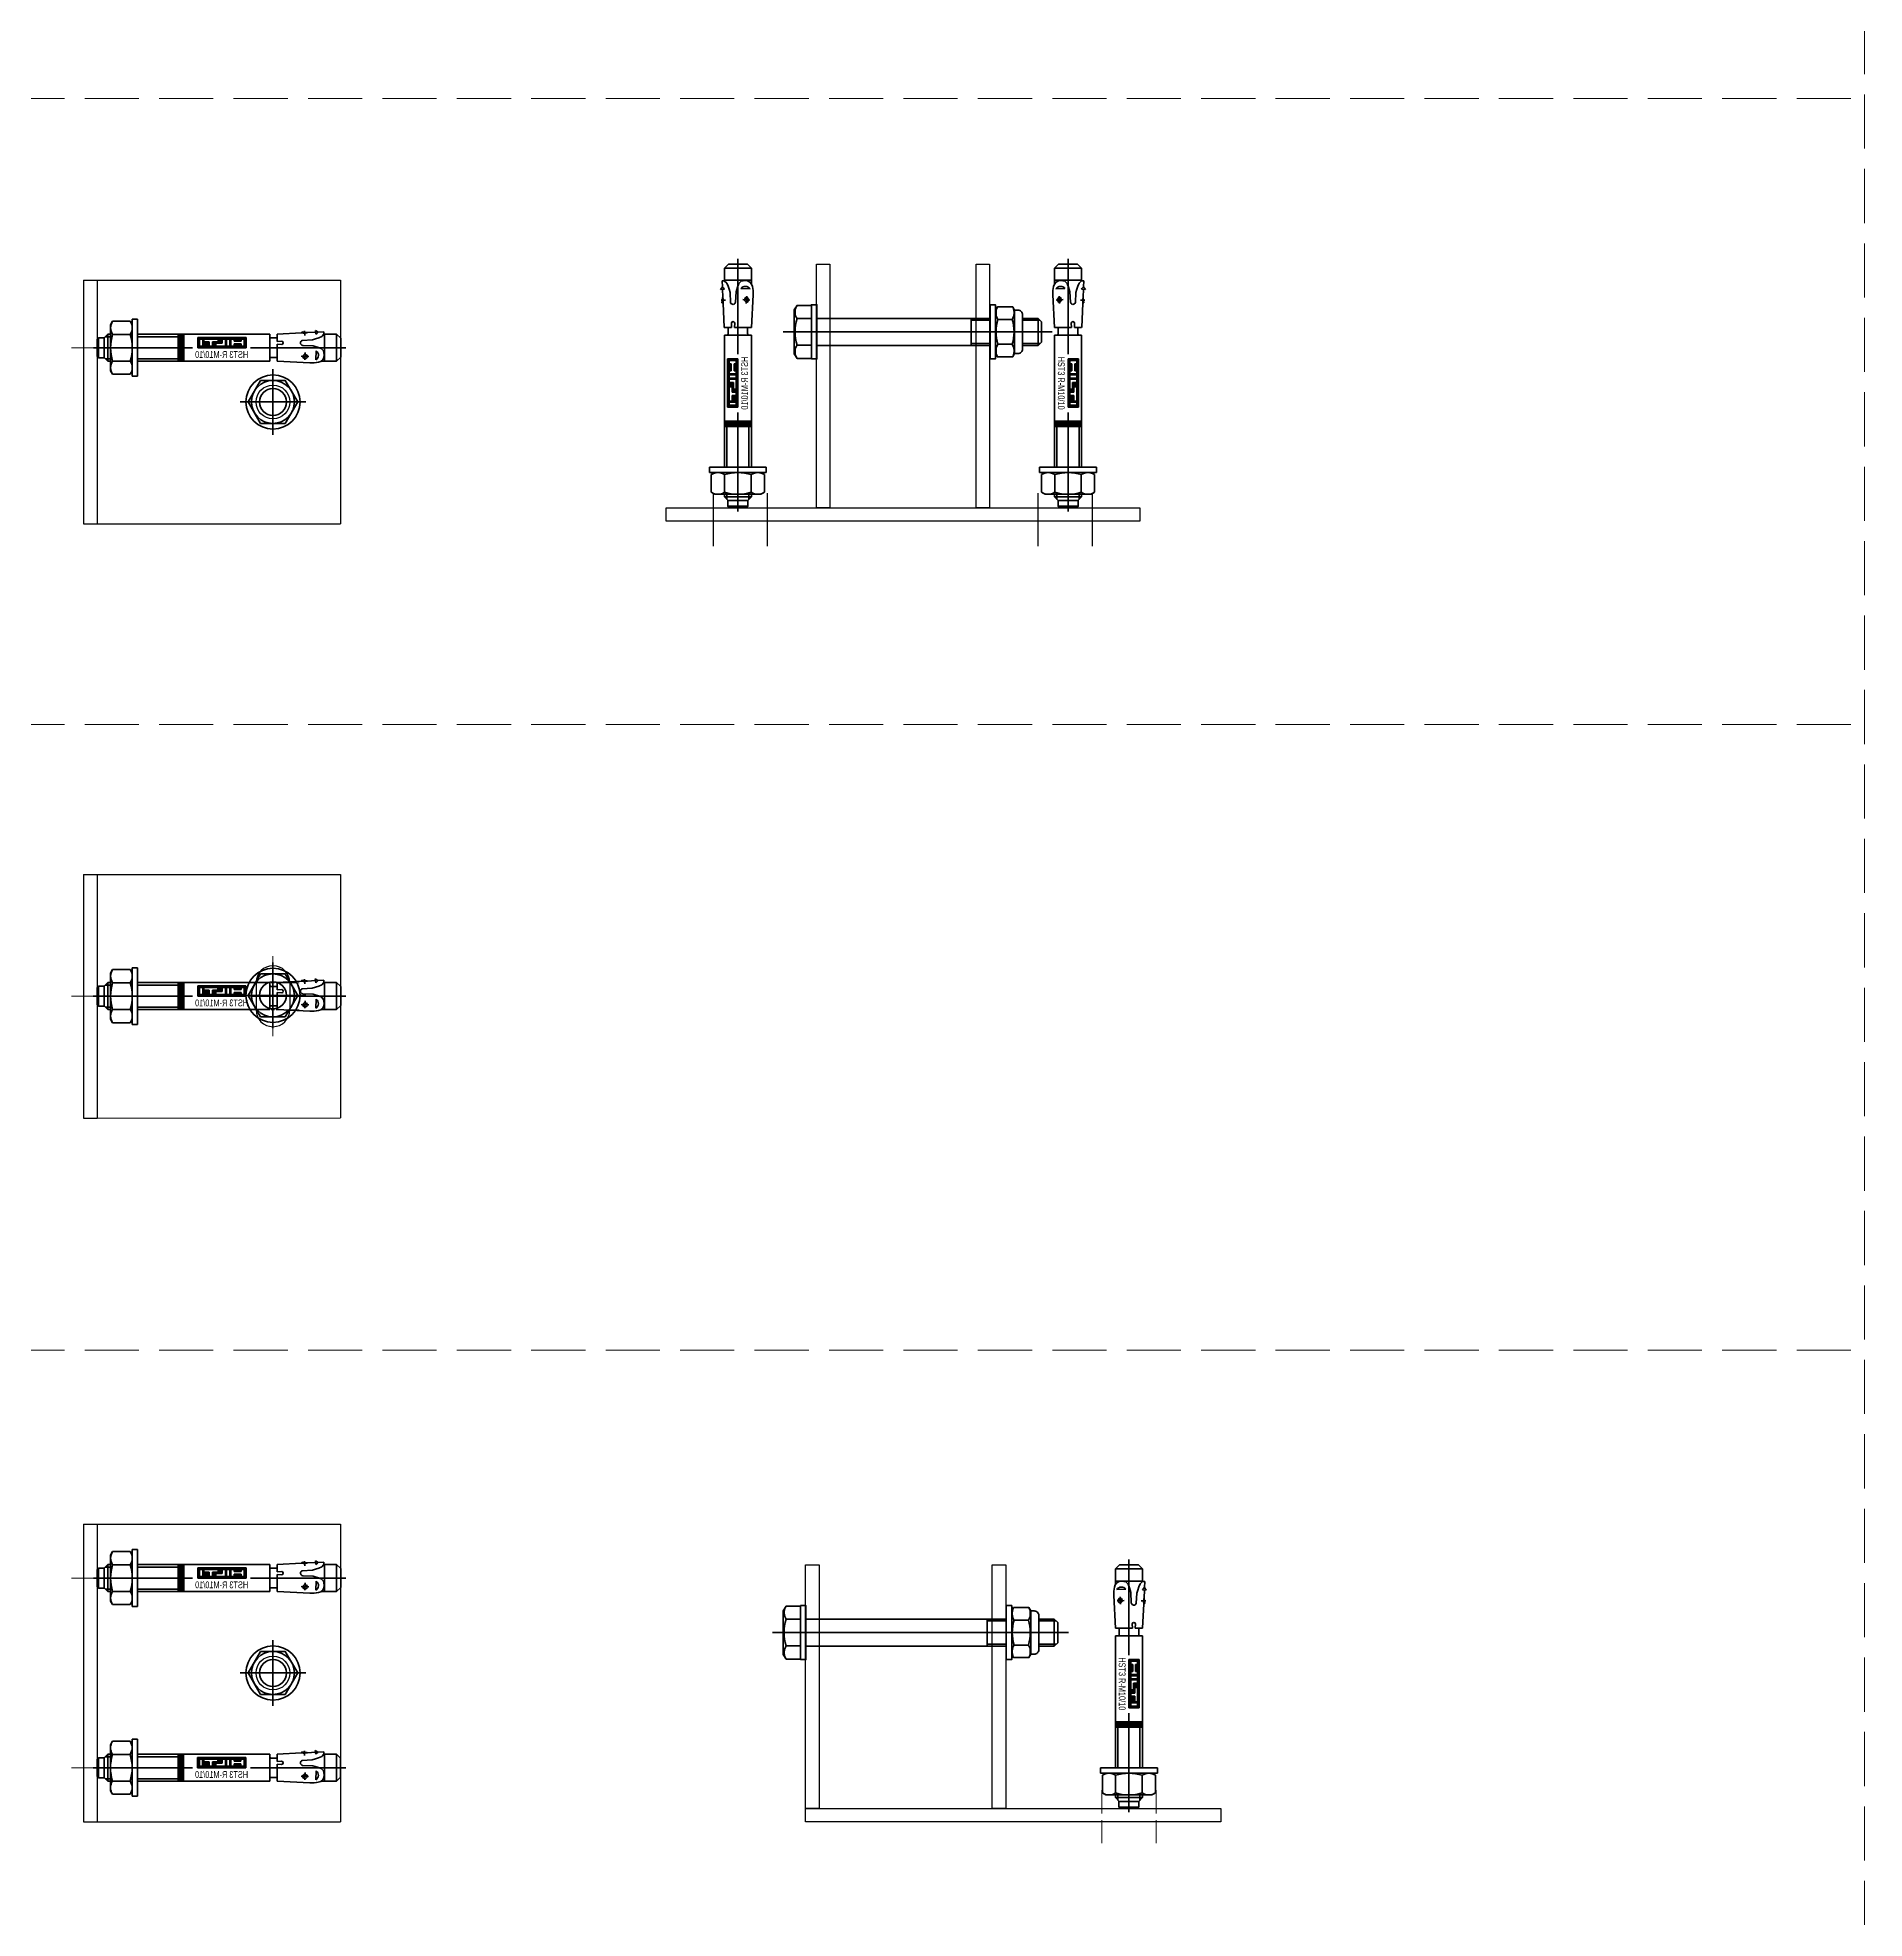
# Model space of a CAD drawing. Header units: millimetres. Extents: x -29692 to 34729, y -8412 to 43293.
# Drawn here: x -9559 to -8884, y 449 to 1144 of the extents above; entities that cross this region are included whole.
import ezdxf
from ezdxf.enums import TextEntityAlignment as Align

# ---------------------------------------------------------------- set-up
doc = ezdxf.new("R2010")
doc.units = ezdxf.units.MM
doc.linetypes.add('ACAD_ISO10W100', pattern=[18, 12, -3, 0, -3])
doc.linetypes.add('JIS_02_4.0', pattern=[5.5, 4, -1.5])
doc.layers.add('_0_001_Профили', color=150, linetype='Continuous', lineweight=35)
doc.layers.add('_0_007_Кронштейны_01', color=30, linetype='Continuous')
doc.layers.add('_0_023 _Линия_04', color=96, linetype='JIS_02_4.0', lineweight=9, plot=False)
doc.styles.add('_DZ_3.2', font='isocpeui.ttf', dxfattribs={"height": 3.2})
doc.styles.get("Standard").update_dxf_attribs({"font": 'arial.ttf'})
doc.linetypes.add('PSK_Weld_09', pattern='A,1.499999,1e-06,[130,ltypeshp.shx,S=0.75,R=0,X=0,Y=0.75],0', length=1.5)

# ---------------------------------------------------------------- blocks, each defined once
blk = doc.blocks.new('*U224')
at = {"layer": '_0_007_Кронштейны_01', "color": 0, "linetype": 'ACAD_ISO10W100', "lineweight": 5, "transparency": 16777216}
for p, q in [((0, 1.25), (0, 9.75)), ((-9.75, 0), (-1.25, 0)), ((1.25, 0), (9.75, 0)), ((0, -9.75), (0, -1.25))]:
    blk.add_line(p, q, dxfattribs=at)
at = {"layer": '_0_007_Кронштейны_01', "color": 0, "linetype": 'Continuous', "lineweight": 5, "transparency": 16777216}
for p, q in [((-0.625, 0), (0.625, 0)), ((0, -0.625), (0, 0.625))]:
    blk.add_line(p, q, dxfattribs=at)
blk = doc.blocks.new('80002125_95мм_Б1')
at = {"layer": '_0_007_Кронштейны_01'}
for p, q in [((0.04, 90.05), (95, 90.05)), ((0, 0), (95, 0.05)), ((0, 0), (5, 0)), ((0, 0), (5, 0))]:
    blk.add_line(p, q, dxfattribs=at)
at = {"layer": '_0_007_Кронштейны_01', "color": 3, "linetype": 'ACAD_ISO10W100', "lineweight": 5}
blk.add_line((-4.44, 65.03), (12.31, 65.02), dxfattribs=at)
at = {"layer": '_0_007_Кронштейны_01'}
for points in [[(0.04, 90.05), (0, 0)], [(5.04, 90.05), (5, 0)], [(95, 90.05), (95, 0.05)]]:
    blk.add_lwpolyline(points, dxfattribs=at)
at = {"layer": '_0_007_Кронштейны_01', "linetype": 'PSK_Weld_09'}
blk.add_lwpolyline([(5.04, 90.05), (5, 0)], dxfattribs=at)
at = {"layer": '_0_007_Кронштейны_01'}
blk.add_circle((70, 45.02), 6.25, dxfattribs=at)
at = {"layer": '_0_007_Кронштейны_01', "color": 3, "linetype": 'ACAD_ISO10W100', "lineweight": 5}
blk.add_blockref('*U224', (70, 45.02), dxfattribs=at)
blk = doc.blocks.new('*U225')
at = {"layer": '_0_007_Кронштейны_01', "color": 0, "linetype": 'ACAD_ISO10W100', "lineweight": 5, "transparency": 16777216}
for p, q in [((0, 1.25), (0, 9.75)), ((-9.75, 0), (-1.25, 0)), ((1.25, 0), (9.75, 0)), ((0, -9.75), (0, -1.25))]:
    blk.add_line(p, q, dxfattribs=at)
at = {"layer": '_0_007_Кронштейны_01', "color": 0, "linetype": 'Continuous', "lineweight": 5, "transparency": 16777216}
for p, q in [((-0.625, 0), (0.625, 0)), ((0, -0.625), (0, 0.625))]:
    blk.add_line(p, q, dxfattribs=at)
blk = doc.blocks.new('*U226')
at = {"layer": '_0_007_Кронштейны_01', "color": 0, "linetype": 'ACAD_ISO10W100', "lineweight": 5, "transparency": 16777216}
for p, q in [((0, 1.25), (0, 9.75)), ((-9.75, 0), (-1.25, 0)), ((1.25, 0), (9.75, 0)), ((0, -9.75), (0, -1.25))]:
    blk.add_line(p, q, dxfattribs=at)
at = {"layer": '_0_007_Кронштейны_01', "color": 0, "linetype": 'Continuous', "lineweight": 5, "transparency": 16777216}
for p, q in [((-0.625, 0), (0.625, 0)), ((0, -0.625), (0, 0.625))]:
    blk.add_line(p, q, dxfattribs=at)
blk = doc.blocks.new('80002126_95мм_Б1')
at = {"layer": '_0_007_Кронштейны_01'}
for p, q in [((0.04, 90.05), (95, 90.05)), ((63.75, 50.02), (63.75, 40.02)), ((76.25, 50.02), (76.25, 40.02)), ((0, 0), (95, 0.05)), ((0, 0), (5, 0))]:
    blk.add_line(p, q, dxfattribs=at)
at = {"layer": '_0_007_Кронштейны_01', "color": 3, "linetype": 'ACAD_ISO10W100', "lineweight": 5}
blk.add_line((-4.44, 45.03), (12.31, 45.02), dxfattribs=at)
at = {"layer": '_0_007_Кронштейны_01'}
for points in [[(0.04, 90.05), (0, 0)], [(5.04, 90.05), (5, 0)], [(95, 90.05), (95, 0.05)]]:
    blk.add_lwpolyline(points, dxfattribs=at)
at = {"layer": '_0_007_Кронштейны_01', "linetype": 'PSK_Weld_09'}
blk.add_lwpolyline([(5.04, 90.05), (5, 0)], dxfattribs=at)
at = {"layer": '_0_007_Кронштейны_01'}
for centre, start, end in [((70, 50.02), 0, 180), ((70, 40.02), 180, 0)]:
    blk.add_arc(centre, 6.25, start, end, dxfattribs=at)
at = {"layer": '_0_007_Кронштейны_01', "color": 3, "linetype": 'ACAD_ISO10W100', "lineweight": 5}
for name, p in [('*U225', (70, 50.02)), ('*U226', (70, 40.02))]:
    blk.add_blockref(name, p, dxfattribs=at)
blk = doc.blocks.new('*U263')
at = {"layer": '_0_007_Кронштейны_01', "color": 0, "linetype": 'ACAD_ISO10W100', "lineweight": 5, "transparency": 16777216}
for p, q in [((0, 1.25), (0, 9.75)), ((-9.75, 0), (-1.25, 0)), ((1.25, 0), (9.75, 0)), ((0, -9.75), (0, -1.25))]:
    blk.add_line(p, q, dxfattribs=at)
at = {"layer": '_0_007_Кронштейны_01', "color": 0, "linetype": 'Continuous', "lineweight": 5, "transparency": 16777216}
for p, q in [((-0.625, 0), (0.625, 0)), ((0, -0.625), (0, 0.625))]:
    blk.add_line(p, q, dxfattribs=at)
blk = doc.blocks.new('80002131_95мм_Б1')
at = {"layer": '_0_007_Кронштейны_01'}
for p, q in [((0.04, 110.05), (95, 110.05)), ((0, 0), (95, 0.05)), ((0, 0), (5, 0))]:
    blk.add_line(p, q, dxfattribs=at)
at = {"layer": '_0_007_Кронштейны_01', "color": 3, "linetype": 'ACAD_ISO10W100', "lineweight": 5}
for p, q in [((-4.41, 90.09), (12.34, 90.1)), ((-4.41, 20.01), (12.34, 20.01))]:
    blk.add_line(p, q, dxfattribs=at)
at = {"layer": '_0_007_Кронштейны_01'}
for points in [[(0.04, 110.05), (0, 0)], [(5.04, 110.05), (5, 0)], [(95, 110.05), (95, 0.05)]]:
    blk.add_lwpolyline(points, dxfattribs=at)
at = {"layer": '_0_007_Кронштейны_01', "linetype": 'PSK_Weld_09'}
blk.add_lwpolyline([(5.04, 110.05), (5, 0)], dxfattribs=at)
at = {"layer": '_0_007_Кронштейны_01'}
blk.add_circle((70, 55.05), 6.25, dxfattribs=at)
at = {"layer": '_0_007_Кронштейны_01', "color": 3, "linetype": 'ACAD_ISO10W100', "lineweight": 5}
blk.add_blockref('*U263', (70, 55.05), dxfattribs=at)
blk = doc.blocks.new('80002131_95мм_В1')
at = {"layer": '_0_007_Кронштейны_01', "color": 3, "linetype": 'ACAD_ISO10W100', "lineweight": 5}
for p, q in [((1.16, 69.96), (-7.34, 69.96)), ((12.16, 69.96), (3.66, 69.96)), ((70.15, 69.96), (61.65, 69.96)), ((71.15, 69.96), (62.65, 69.96))]:
    blk.add_line(p, q, dxfattribs=at)
at = {"layer": '_0_007_Кронштейны_01', "color": 110, "linetype": 'ACAD_ISO10W100', "lineweight": 5}
for p, q in [((109.5, 3.17), (109.5, 11.67)), ((129.5, 3.17), (129.5, 11.67)), ((109.5, -7.83), (109.5, 0.67)), ((129.5, -7.83), (129.5, 0.67))]:
    blk.add_line(p, q, dxfattribs=at)
at = {"layer": '_0_007_Кронштейны_01'}
blk.add_line((5, 5), (69, 5), dxfattribs=at)
for points in [[(0, 94.96), (5, 94.96), (5, 5), (0, 5)], [(69, 94.96), (74, 94.96), (74, 5), (69, 5)], [(0, 5), (153.5, 5), (153.5, 0), (0, 0)]]:
    blk.add_lwpolyline(points, close=True, dxfattribs=at)
blk = doc.blocks.new('80002125_95мм_В1')
at = {"layer": '_0_007_Кронштейны_01', "color": 110}
for p, q in [((-18.1, 69.96), (-40.63, 69.96)), ((40.9, 69.96), (18.37, 69.96)), ((-70, -9.17), (-70, 10.33)), ((-50, -9.17), (-50, 10.33)), ((50, -9.17), (50, 10.33)), ((70, -9.17), (70, 10.33))]:
    blk.add_line(p, q, dxfattribs=at)
at = {"layer": '_0_007_Кронштейны_01'}
for points in [[(-32, 94.96), (-27, 94.96), (-27, 5), (-32, 5)], [(27, 94.96), (32, 94.96), (32, 5), (27, 5)], [(-87.5, 5), (87.5, 5), (87.5, 0), (-87.5, 0)]]:
    blk.add_lwpolyline(points, close=True, dxfattribs=at)
blk = doc.blocks.new('*U1012')
at = {"color": 0, "linetype": 'ByBlock', "lineweight": -2}
for p, q in [((-10, 8.5), (-9.24, 9.82)), ((-10, -8.5), (-10, 8.5)), ((-2.76, 9.82), (-9.24, 9.82)), ((-2, 8.5), (-2.76, 9.82)), ((0, 10.5), (-2, 10.5)), ((-2, -10.5), (-2, 10.5)), ((0, -10.5), (0, 10.5)), ((-16.36, 0), (20.25, 0)), ((-14.98, 3.2), (-14.48, 3.7)), ((-14.98, 3.2), (-14.98, -3.2)), ((-14.48, 3.7), (-12.38, 3.7)), ((-14.48, -3.7), (-14.48, 3.7)), ((-11, 5), (-12.38, 3.62)), ((-12.38, 3.62), (-12.38, -3.62)), ((0, 0), (-12, 0)), ((-11.92, 4.08), (-10, 4.08)), ((-11, 5), (-11, -5)), ((-10, 5), (-11, 5)), ((-2.76, 4.91), (-9.24, 4.91)), ((48.82, 5), (0, 5)), ((0, 4.08), (15.02, 4.08)), ((15.02, 4.9), (15.12, 5)), ((15.27, 5), (15.02, 4.75)), ((15.02, 4.61), (15.41, 5)), ((15.55, 5), (15.02, 4.47)), ((15.02, 4.33), (15.69, 5)), ((15.83, 5), (15.02, 4.19)), ((15.02, 4.05), (15.97, 5)), ((16.11, 5), (15.02, 3.91)), ((15.02, 3.76), (16.26, 5)), ((16.4, 5), (15.02, 3.62)), ((15.02, 3.48), (16.54, 5)), ((16.68, 5), (15.02, 3.34)), ((15.02, 3.2), (16.82, 5)), ((16.96, 5), (15.02, 3.06)), ((15.02, 5), (15.02, -5)), ((15.02, 2.92), (17.02, 4.92)), ((17.02, 4.78), (15.02, 2.78)), ((15.02, 2.63), (17.02, 4.63)), ((17.02, 4.49), (15.02, 2.49)), ((15.02, 2.35), (17.02, 4.35)), ((17.02, 4.21), (15.02, 2.21)), ((15.02, 2.07), (17.02, 4.07)), ((17.02, 3.93), (15.02, 1.93)), ((15.02, 1.79), (17.02, 3.79)), ((17.02, 3.64), (15.02, 1.64)), ((15.02, 1.5), (17.02, 3.5)), ((17.02, 3.36), (15.02, 1.36)), ((15.02, 1.22), (17.02, 3.22)), ((17.02, 3.08), (15.02, 1.08)), ((15.02, 0.94), (17.02, 2.94)), ((17.02, 2.8), (15.02, 0.8)), ((15.02, 0.65), (17.02, 2.65)), ((17.02, 2.51), (15.02, 0.51)), ((15.02, 0.37), (17.02, 2.37)), ((17.02, 2.23), (15.02, 0.23)), ((15.02, 0.09), (17.02, 2.09)), ((17.02, 1.95), (15.02, -0.05)), ((15.02, -0.19), (17.02, 1.81)), ((17.02, 1.66), (15.02, -0.34)), ((15.02, -0.48), (17.02, 1.52)), ((17.02, 1.38), (15.02, -0.62)), ((15.02, -0.76), (17.02, 1.24)), ((17.02, 1.1), (15.02, -0.9)), ((15.02, -1.04), (17.02, 0.96)), ((17.02, 0.82), (15.02, -1.18)), ((15.02, -1.33), (17.02, 0.67)), ((17.02, 0.53), (15.02, -1.47)), ((15.02, -1.61), (17.02, 0.39)), ((17.02, 0.25), (15.02, -1.75)), ((15.02, -1.89), (17.02, 0.11)), ((17.02, 5), (17.02, -5)), ((48.82, 5), (48.82, -5)), ((48.82, -3.99), (48.82, 3.99)), ((51.55, 3.6), (49.2, 3.6)), ((63.67, 5.59), (51.55, 4.96)), ((51.55, -1.28), (51.55, 4.96)), ((63.2, 3.24), (60.47, 3.1)), ((61.89, 1.78), (61.75, 4.41)), ((66.01, 1.13), (65.84, 4.48)), ((73.52, 5), (67.73, 5)), ((69.03, 5), (69.03, -5)), ((75.02, 3.5), (73.52, 5)), ((73.52, -5), (73.52, 5)), ((75.02, -3.5), (75.02, 3.5)), ((-14.48, -3.7), (-14.98, -3.2)), ((-14.48, -3.7), (-12.38, -3.7)), ((-11, -5), (-12.38, -3.62)), ((-11.92, -4.08), (-10, -4.08)), ((-10, -5), (-11, -5)), ((-2.76, -4.91), (-9.24, -4.91)), ((0, -4.08), (15.02, -4.08)), ((48.82, -5), (0, -5)), ((17.02, -0.03), (15.02, -2.03)), ((15.02, -2.17), (17.02, -0.17)), ((17.02, -0.32), (15.02, -2.32)), ((15.02, -2.46), (17.02, -0.46)), ((17.02, -0.6), (15.02, -2.6)), ((15.02, -2.74), (17.02, -0.74)), ((17.02, -0.88), (15.02, -2.88)), ((15.02, -3.02), (17.02, -1.02)), ((17.02, -1.16), (15.02, -3.16)), ((15.02, -3.31), (17.02, -1.31)), ((17.02, -1.45), (15.02, -3.45)), ((15.02, -3.59), (17.02, -1.59)), ((17.02, -1.73), (15.02, -3.73)), ((15.02, -3.87), (17.02, -1.87)), ((17.02, -2.01), (15.02, -4.01)), ((15.02, -4.15), (17.02, -2.15)), ((17.02, -2.3), (15.02, -4.3)), ((15.02, -4.44), (17.02, -2.44)), ((17.02, -2.58), (15.02, -4.58)), ((15.02, -4.72), (17.02, -2.72)), ((17.02, -2.86), (15.02, -4.86)), ((15.02, -5), (17.02, -3)), ((17.02, -3.14), (15.16, -5)), ((15.31, -5), (17.02, -3.29)), ((17.02, -3.43), (15.45, -5)), ((15.59, -5), (17.02, -3.57)), ((17.02, -3.71), (15.73, -5)), ((15.87, -5), (17.02, -3.85)), ((17.02, -3.99), (16.01, -5)), ((16.15, -5), (17.02, -4.13)), ((17.02, -4.28), (16.3, -5)), ((16.44, -5), (17.02, -4.42)), ((17.02, -4.56), (16.58, -5)), ((16.72, -5), (17.02, -4.7)), ((17.02, -4.84), (16.86, -5)), ((17, -5), (17.02, -4.98)), ((40.04, 0), (22.2, 0)), ((22.2, 0), (22.2, -3.84)), ((40.04, -3.84), (22.2, -3.84)), ((22.21, -3.84), (22.21, 0)), ((22.28, 0), (22.28, -3.84)), ((22.34, -3.84), (22.34, 0)), ((22.41, 0), (22.41, -3.84)), ((22.47, -3.84), (22.47, 0)), ((22.53, 0), (22.53, -3.84)), ((22.6, -3.84), (22.6, 0)), ((22.66, 0), (22.66, -3.84)), ((22.73, -3.84), (22.73, 0)), ((22.79, 0), (22.79, -3.84)), ((24.04, -0.64), (22.84, -0.64)), ((22.84, -0.64), (22.84, -3.2)), ((24.04, -3.2), (22.84, -3.2)), ((22.85, -0.64), (22.85, 0)), ((22.85, -3.84), (22.85, -3.2)), ((22.92, 0), (22.92, -0.64)), ((22.92, -3.2), (22.92, -3.84)), ((22.98, -0.64), (22.98, 0)), ((22.98, -3.84), (22.98, -3.2)), ((23.05, 0), (23.05, -0.64)), ((23.05, -3.2), (23.05, -3.84)), ((23.11, -0.64), (23.11, 0)), ((23.11, -3.84), (23.11, -3.2)), ((23.17, 0), (23.17, -0.64)), ((23.17, -3.2), (23.17, -3.84)), ((23.24, -0.64), (23.24, 0)), ((23.24, -3.84), (23.24, -3.2)), ((23.3, 0), (23.3, -0.64)), ((23.3, -3.2), (23.3, -3.84)), ((23.37, -0.64), (23.37, 0)), ((23.37, -3.84), (23.37, -3.2)), ((23.43, 0), (23.43, -0.64)), ((23.43, -3.2), (23.43, -3.84)), ((23.49, -0.64), (23.49, 0)), ((23.49, -3.84), (23.49, -3.2)), ((23.56, 0), (23.56, -0.64)), ((23.56, -3.2), (23.56, -3.84)), ((23.62, -0.64), (23.62, 0)), ((23.62, -3.84), (23.62, -3.2)), ((23.69, 0), (23.69, -0.64)), ((23.69, -3.2), (23.69, -3.84)), ((23.75, -0.64), (23.75, 0)), ((23.75, -3.84), (23.75, -3.2)), ((23.81, 0), (23.81, -0.64)), ((23.81, -3.2), (23.81, -3.84)), ((23.88, -0.64), (23.88, 0)), ((23.88, -3.84), (23.88, -3.2)), ((23.94, 0), (23.94, -0.64)), ((23.94, -3.2), (23.94, -3.84)), ((24.01, -0.64), (24.01, 0)), ((24.01, -3.84), (24.01, -3.2)), ((24.04, -0.64), (24.04, -3.2)), ((24.07, 0), (24.07, -3.84)), ((24.13, -3.84), (24.13, 0)), ((24.2, 0), (24.2, -3.84)), ((24.26, -3.84), (24.26, 0)), ((24.33, 0), (24.33, -3.84)), ((24.39, -3.84), (24.39, 0)), ((24.42, -2.15), (24.42, -3.2)), ((26.45, -2.15), (24.42, -2.15)), ((29.69, -3.2), (24.42, -3.2)), ((24.45, 0), (24.45, -2.15)), ((24.45, -3.2), (24.45, -3.84)), ((24.52, -2.15), (24.52, 0)), ((24.52, -3.84), (24.52, -3.2)), ((24.58, 0), (24.58, -2.15)), ((24.58, -3.2), (24.58, -3.84)), ((24.65, -2.15), (24.65, 0)), ((24.65, -3.84), (24.65, -3.2)), ((24.71, 0), (24.71, -2.15)), ((24.71, -3.2), (24.71, -3.84)), ((24.77, -2.15), (24.77, 0)), ((24.77, -3.84), (24.77, -3.2)), ((24.84, 0), (24.84, -2.15)), ((24.84, -3.2), (24.84, -3.84)), ((24.9, -2.15), (24.9, 0)), ((24.9, -3.84), (24.9, -3.2)), ((24.97, 0), (24.97, -2.15)), ((24.97, -3.2), (24.97, -3.84)), ((25.03, -2.15), (25.03, 0)), ((25.03, -3.84), (25.03, -3.2)), ((25.09, 0), (25.09, -2.15)), ((25.09, -3.2), (25.09, -3.84)), ((25.16, -2.15), (25.16, 0)), ((25.16, -3.84), (25.16, -3.2)), ((25.22, 0), (25.22, -2.15)), ((25.22, -3.2), (25.22, -3.84)), ((25.29, -2.15), (25.29, 0)), ((25.29, -3.84), (25.29, -3.2)), ((25.35, 0), (25.35, -2.15)), ((25.35, -3.2), (25.35, -3.84)), ((25.41, -2.15), (25.41, 0)), ((25.41, -3.84), (25.41, -3.2)), ((25.48, 0), (25.48, -2.15)), ((25.48, -3.2), (25.48, -3.84)), ((25.54, -2.15), (25.54, 0)), ((25.54, -3.84), (25.54, -3.2)), ((25.61, 0), (25.61, -2.15)), ((25.61, -3.2), (25.61, -3.84)), ((25.67, -2.15), (25.67, 0)), ((25.67, -3.84), (25.67, -3.2)), ((25.73, 0), (25.73, -2.15)), ((25.73, -3.2), (25.73, -3.84)), ((25.8, -2.15), (25.8, 0)), ((25.8, -3.84), (25.8, -3.2)), ((25.86, 0), (25.86, -2.15)), ((25.86, -3.2), (25.86, -3.84)), ((25.93, -2.15), (25.93, 0)), ((25.93, -3.84), (25.93, -3.2)), ((25.99, 0), (25.99, -2.15)), ((25.99, -3.2), (25.99, -3.84)), ((26.05, -2.15), (26.05, 0)), ((26.05, -3.84), (26.05, -3.2)), ((26.12, 0), (26.12, -2.15)), ((26.12, -3.2), (26.12, -3.84)), ((26.18, -2.15), (26.18, 0)), ((26.18, -3.84), (26.18, -3.2)), ((26.25, 0), (26.25, -2.15)), ((26.25, -3.2), (26.25, -3.84)), ((26.31, -2.15), (26.31, 0)), ((26.31, -3.84), (26.31, -3.2)), ((26.37, 0), (26.37, -2.15)), ((26.37, -3.2), (26.37, -3.84)), ((26.44, -2.15), (26.44, 0)), ((26.44, -3.84), (26.44, -3.2)), ((26.45, -0.64), (26.45, -2.15)), ((27.65, -0.64), (26.45, -0.64)), ((26.5, 0), (26.5, -0.64)), ((26.5, -3.2), (26.5, -3.84)), ((26.57, -0.64), (26.57, 0)), ((26.57, -3.84), (26.57, -3.2)), ((26.63, 0), (26.63, -0.64)), ((26.63, -3.2), (26.63, -3.84)), ((26.69, -0.64), (26.69, 0)), ((26.69, -3.84), (26.69, -3.2)), ((26.76, 0), (26.76, -0.64)), ((26.76, -3.2), (26.76, -3.84)), ((26.82, -0.64), (26.82, 0)), ((26.82, -3.84), (26.82, -3.2)), ((26.89, 0), (26.89, -0.64)), ((26.89, -3.2), (26.89, -3.84)), ((26.95, -0.64), (26.95, 0)), ((26.95, -3.84), (26.95, -3.2)), ((27.01, 0), (27.01, -0.64)), ((27.01, -3.2), (27.01, -3.84)), ((27.08, -0.64), (27.08, 0)), ((27.08, -3.84), (27.08, -3.2)), ((27.14, 0), (27.14, -0.64)), ((27.14, -3.2), (27.14, -3.84)), ((27.21, -0.64), (27.21, 0)), ((27.21, -3.84), (27.21, -3.2)), ((27.27, 0), (27.27, -0.64)), ((27.27, -3.2), (27.27, -3.84)), ((27.33, -0.64), (27.33, 0)), ((27.33, -3.84), (27.33, -3.2)), ((27.4, 0), (27.4, -0.64)), ((27.4, -3.2), (27.4, -3.84)), ((27.46, -0.64), (27.46, 0)), ((27.46, -3.84), (27.46, -3.2)), ((27.53, 0), (27.53, -0.64)), ((27.53, -3.2), (27.53, -3.84)), ((27.59, -0.64), (27.59, 0)), ((27.59, -3.84), (27.59, -3.2)), ((27.65, 0), (27.65, -0.64)), ((27.65, -0.64), (27.65, -2.15)), ((29.69, -2.15), (27.65, -2.15)), ((27.65, -3.2), (27.65, -3.84)), ((27.72, -2.15), (27.72, 0)), ((27.72, -3.84), (27.72, -3.2)), ((27.78, 0), (27.78, -2.15)), ((27.78, -3.2), (27.78, -3.84)), ((27.85, -2.15), (27.85, 0)), ((27.85, -3.84), (27.85, -3.2)), ((27.91, 0), (27.91, -2.15)), ((27.91, -3.2), (27.91, -3.84)), ((27.97, -2.15), (27.97, 0)), ((27.97, -3.84), (27.97, -3.2)), ((28.04, 0), (28.04, -2.15)), ((28.04, -3.2), (28.04, -3.84)), ((28.1, -2.15), (28.1, 0)), ((28.1, -3.84), (28.1, -3.2)), ((28.17, 0), (28.17, -2.15)), ((28.17, -3.2), (28.17, -3.84)), ((28.23, -2.15), (28.23, 0)), ((28.23, -3.84), (28.23, -3.2)), ((28.29, 0), (28.29, -2.15)), ((28.29, -3.2), (28.29, -3.84)), ((28.36, -2.15), (28.36, 0)), ((28.36, -3.84), (28.36, -3.2)), ((28.42, 0), (28.42, -2.15)), ((28.42, -3.2), (28.42, -3.84)), ((28.49, -2.15), (28.49, 0)), ((28.49, -3.84), (28.49, -3.2)), ((28.55, 0), (28.55, -2.15)), ((28.55, -3.2), (28.55, -3.84)), ((28.61, -2.15), (28.61, 0)), ((28.61, -3.84), (28.61, -3.2)), ((28.68, 0), (28.68, -2.15)), ((28.68, -3.2), (28.68, -3.84)), ((28.74, -2.15), (28.74, 0)), ((28.74, -3.84), (28.74, -3.2)), ((28.81, 0), (28.81, -2.15)), ((28.81, -3.2), (28.81, -3.84)), ((28.86, -0.64), (28.86, -1.69)), ((32.47, -0.64), (28.86, -0.64)), ((28.86, -1.69), (31.27, -1.69)), ((28.87, -0.64), (28.87, 0)), ((28.87, -2.15), (28.87, -1.69)), ((28.87, -3.84), (28.87, -3.2)), ((28.93, 0), (28.93, -0.64)), ((28.93, -1.69), (28.93, -2.15)), ((28.93, -3.2), (28.93, -3.84)), ((29, -0.64), (29, 0)), ((29, -2.15), (29, -1.69)), ((29, -3.84), (29, -3.2)), ((29.06, 0), (29.06, -0.64)), ((29.06, -1.69), (29.06, -2.15)), ((29.06, -3.2), (29.06, -3.84)), ((29.13, -0.64), (29.13, 0)), ((29.13, -2.15), (29.13, -1.69)), ((29.13, -3.84), (29.13, -3.2)), ((29.19, 0), (29.19, -0.64)), ((29.19, -1.69), (29.19, -2.15)), ((29.19, -3.2), (29.19, -3.84)), ((29.25, -0.64), (29.25, 0)), ((29.25, -2.15), (29.25, -1.69)), ((29.25, -3.84), (29.25, -3.2)), ((29.32, 0), (29.32, -0.64)), ((29.32, -1.69), (29.32, -2.15)), ((29.32, -3.2), (29.32, -3.84)), ((29.38, -0.64), (29.38, 0)), ((29.38, -2.15), (29.38, -1.69)), ((29.38, -3.84), (29.38, -3.2)), ((29.45, 0), (29.45, -0.64)), ((29.45, -1.69), (29.45, -2.15)), ((29.45, -3.2), (29.45, -3.84)), ((29.51, -0.64), (29.51, 0)), ((29.51, -2.15), (29.51, -1.69)), ((29.51, -3.84), (29.51, -3.2)), ((29.57, 0), (29.57, -0.64)), ((29.57, -1.69), (29.57, -2.15)), ((29.57, -3.2), (29.57, -3.84)), ((29.64, -0.64), (29.64, 0)), ((29.64, -2.15), (29.64, -1.69)), ((29.64, -3.84), (29.64, -3.2)), ((29.69, -2.15), (29.69, -3.2)), ((29.7, 0), (29.7, -0.64)), ((29.7, -1.69), (29.7, -3.84)), ((29.77, -0.64), (29.77, 0)), ((29.77, -3.84), (29.77, -1.69)), ((29.83, 0), (29.83, -0.64)), ((29.83, -1.69), (29.83, -3.84)), ((29.89, -0.64), (29.89, 0)), ((29.89, -3.84), (29.89, -1.69)), ((29.96, 0), (29.96, -0.64)), ((29.96, -1.69), (29.96, -3.84)), ((30.02, -0.64), (30.02, 0)), ((30.02, -3.84), (30.02, -1.69)), ((30.09, 0), (30.09, -0.64)), ((30.09, -1.69), (30.09, -3.84)), ((30.15, -0.64), (30.15, 0)), ((30.15, -3.84), (30.15, -1.69)), ((30.21, 0), (30.21, -0.64)), ((30.21, -1.69), (30.21, -3.84)), ((30.28, -0.64), (30.28, 0)), ((30.28, -3.84), (30.28, -1.69)), ((30.34, 0), (30.34, -0.64)), ((30.34, -1.69), (30.34, -3.84)), ((30.41, -0.64), (30.41, 0)), ((30.41, -3.84), (30.41, -1.69)), ((30.47, 0), (30.47, -0.64)), ((30.47, -1.69), (30.47, -3.84)), ((30.53, -0.64), (30.53, 0)), ((30.53, -3.84), (30.53, -1.69)), ((30.6, 0), (30.6, -0.64)), ((30.6, -1.69), (30.6, -3.84)), ((30.66, -0.64), (30.66, 0)), ((30.66, -3.84), (30.66, -1.69)), ((30.73, 0), (30.73, -0.64)), ((30.73, -1.69), (30.73, -3.84)), ((30.79, -0.64), (30.79, 0)), ((30.79, -3.84), (30.79, -1.69)), ((30.85, 0), (30.85, -0.64)), ((30.85, -1.69), (30.85, -3.84)), ((30.92, -0.64), (30.92, 0)), ((30.92, -3.84), (30.92, -1.69)), ((30.98, 0), (30.98, -0.64)), ((30.98, -1.69), (30.98, -3.84)), ((31.05, -0.64), (31.05, 0)), ((31.05, -3.84), (31.05, -1.69)), ((31.11, 0), (31.11, -0.64)), ((31.11, -1.69), (31.11, -3.84)), ((31.17, -0.64), (31.17, 0)), ((31.17, -3.84), (31.17, -1.69)), ((31.24, 0), (31.24, -0.64)), ((31.24, -1.69), (31.24, -3.84)), ((31.27, -1.69), (31.27, -3.2)), ((32.47, -3.2), (31.27, -3.2)), ((31.3, -0.64), (31.3, 0)), ((31.3, -3.84), (31.3, -3.2)), ((31.37, 0), (31.37, -0.64)), ((31.37, -3.2), (31.37, -3.84)), ((31.43, -0.64), (31.43, 0)), ((31.43, -3.84), (31.43, -3.2)), ((31.49, 0), (31.49, -0.64)), ((31.49, -3.2), (31.49, -3.84)), ((31.56, -0.64), (31.56, 0)), ((31.56, -3.84), (31.56, -3.2)), ((31.62, 0), (31.62, -0.64)), ((31.62, -3.2), (31.62, -3.84)), ((31.69, -0.64), (31.69, 0)), ((31.69, -3.84), (31.69, -3.2)), ((31.75, 0), (31.75, -0.64)), ((31.75, -3.2), (31.75, -3.84)), ((31.81, -0.64), (31.81, 0)), ((31.81, -3.84), (31.81, -3.2)), ((31.88, 0), (31.88, -0.64)), ((31.88, -3.2), (31.88, -3.84)), ((31.94, -0.64), (31.94, 0)), ((31.94, -3.84), (31.94, -3.2)), ((32.01, 0), (32.01, -0.64)), ((32.01, -3.2), (32.01, -3.84)), ((32.07, -0.64), (32.07, 0)), ((32.07, -3.84), (32.07, -3.2)), ((32.13, 0), (32.13, -0.64)), ((32.13, -3.2), (32.13, -3.84)), ((32.2, -0.64), (32.2, 0)), ((32.2, -3.84), (32.2, -3.2)), ((32.26, 0), (32.26, -0.64)), ((32.26, -3.2), (32.26, -3.84)), ((32.33, -0.64), (32.33, 0)), ((32.33, -3.84), (32.33, -3.2)), ((32.39, 0), (32.39, -0.64)), ((32.39, -3.2), (32.39, -3.84)), ((32.45, -0.64), (32.45, 0)), ((32.45, -3.84), (32.45, -3.2)), ((32.47, -0.64), (32.47, -3.2)), ((32.52, 0), (32.52, -3.84)), ((32.58, -3.84), (32.58, 0)), ((32.65, 0), (32.65, -3.84)), ((32.71, -3.84), (32.71, 0)), ((32.77, 0), (32.77, -3.84)), ((32.84, -3.84), (32.84, 0)), ((32.85, -0.64), (32.85, -3.2)), ((34.05, -0.64), (32.85, -0.64)), ((34.05, -3.2), (32.85, -3.2)), ((32.9, 0), (32.9, -0.64)), ((32.9, -3.2), (32.9, -3.84)), ((32.97, -0.64), (32.97, 0)), ((32.97, -3.84), (32.97, -3.2)), ((33.03, 0), (33.03, -0.64)), ((33.03, -3.2), (33.03, -3.84)), ((33.09, -0.64), (33.09, 0)), ((33.09, -3.84), (33.09, -3.2)), ((33.16, 0), (33.16, -0.64)), ((33.16, -3.2), (33.16, -3.84)), ((33.22, -0.64), (33.22, 0)), ((33.22, -3.84), (33.22, -3.2)), ((33.29, 0), (33.29, -0.64)), ((33.29, -3.2), (33.29, -3.84)), ((33.35, -0.64), (33.35, 0)), ((33.35, -3.84), (33.35, -3.2)), ((33.41, 0), (33.41, -0.64)), ((33.41, -3.2), (33.41, -3.84)), ((33.48, -0.64), (33.48, 0)), ((33.48, -3.84), (33.48, -3.2)), ((33.54, 0), (33.54, -0.64)), ((33.54, -3.2), (33.54, -3.84)), ((33.61, -0.64), (33.61, 0)), ((33.61, -3.84), (33.61, -3.2)), ((33.67, 0), (33.67, -0.64)), ((33.67, -3.2), (33.67, -3.84)), ((33.73, -0.64), (33.73, 0)), ((33.73, -3.84), (33.73, -3.2)), ((33.8, 0), (33.8, -0.64)), ((33.8, -3.2), (33.8, -3.84)), ((33.86, -0.64), (33.86, 0)), ((33.86, -3.84), (33.86, -3.2)), ((33.93, 0), (33.93, -0.64)), ((33.93, -3.2), (33.93, -3.84)), ((33.99, -0.64), (33.99, 0)), ((33.99, -3.84), (33.99, -3.2)), ((34.05, 0), (34.05, -0.64)), ((34.05, -0.64), (34.05, -3.2)), ((34.05, -3.2), (34.05, -3.84)), ((34.12, -3.84), (34.12, 0)), ((34.18, 0), (34.18, -3.84)), ((34.25, -3.84), (34.25, 0)), ((34.31, 0), (34.31, -3.84)), ((34.37, -3.84), (34.37, 0)), ((34.43, -0.64), (34.43, -3.2)), ((35.64, -0.64), (34.43, -0.64)), ((35.64, -3.2), (34.43, -3.2)), ((34.44, 0), (34.44, -0.64)), ((34.44, -3.2), (34.44, -3.84)), ((34.5, -0.64), (34.5, 0)), ((34.5, -3.84), (34.5, -3.2)), ((34.57, 0), (34.57, -0.64)), ((34.57, -3.2), (34.57, -3.84)), ((34.63, -0.64), (34.63, 0)), ((34.63, -3.84), (34.63, -3.2)), ((34.69, 0), (34.69, -0.64)), ((34.69, -3.2), (34.69, -3.84)), ((34.76, -0.64), (34.76, 0)), ((34.76, -3.84), (34.76, -3.2)), ((34.82, 0), (34.82, -0.64)), ((34.82, -3.2), (34.82, -3.84)), ((34.89, -0.64), (34.89, 0)), ((34.89, -3.84), (34.89, -3.2)), ((34.95, 0), (34.95, -0.64)), ((34.95, -3.2), (34.95, -3.84)), ((35.01, -0.64), (35.01, 0)), ((35.01, -3.84), (35.01, -3.2)), ((35.08, 0), (35.08, -0.64)), ((35.08, -3.2), (35.08, -3.84)), ((35.14, -0.64), (35.14, 0)), ((35.14, -3.84), (35.14, -3.2)), ((35.21, 0), (35.21, -0.64)), ((35.21, -3.2), (35.21, -3.84)), ((35.27, -0.64), (35.27, 0)), ((35.27, -3.84), (35.27, -3.2)), ((35.33, 0), (35.33, -0.64)), ((35.33, -3.2), (35.33, -3.84)), ((35.4, -0.64), (35.4, 0)), ((35.4, -3.84), (35.4, -3.2)), ((35.46, 0), (35.46, -0.64)), ((35.46, -3.2), (35.46, -3.84)), ((35.53, -0.64), (35.53, 0)), ((35.53, -3.84), (35.53, -3.2)), ((35.59, 0), (35.59, -0.64)), ((35.59, -3.2), (35.59, -3.84)), ((35.64, -1.39), (35.64, -0.64)), ((38.2, -1.39), (35.64, -1.39)), ((35.64, -2.45), (35.64, -3.2)), ((38.2, -2.45), (35.64, -2.45)), ((35.65, -1.39), (35.65, 0)), ((35.65, -3.84), (35.65, -2.45)), ((35.72, 0), (35.72, -1.39)), ((35.72, -2.45), (35.72, -3.84)), ((35.78, -1.39), (35.78, 0)), ((35.78, -3.84), (35.78, -2.45)), ((35.85, 0), (35.85, -1.39)), ((35.85, -2.45), (35.85, -3.84)), ((35.91, -1.39), (35.91, 0)), ((35.91, -3.84), (35.91, -2.45)), ((35.97, 0), (35.97, -1.39)), ((35.97, -2.45), (35.97, -3.84)), ((36.04, -1.39), (36.04, 0)), ((36.04, -3.84), (36.04, -2.45)), ((36.1, 0), (36.1, -1.39)), ((36.1, -2.45), (36.1, -3.84)), ((36.17, -1.39), (36.17, 0)), ((36.17, -3.84), (36.17, -2.45)), ((36.23, 0), (36.23, -1.39)), ((36.23, -2.45), (36.23, -3.84)), ((36.29, -1.39), (36.29, 0)), ((36.29, -3.84), (36.29, -2.45)), ((36.36, 0), (36.36, -1.39)), ((36.36, -2.45), (36.36, -3.84)), ((36.42, -1.39), (36.42, 0)), ((36.42, -3.84), (36.42, -2.45)), ((36.49, 0), (36.49, -1.39)), ((36.49, -2.45), (36.49, -3.84)), ((36.55, -1.39), (36.55, 0)), ((36.55, -3.84), (36.55, -2.45)), ((36.61, 0), (36.61, -1.39)), ((36.61, -2.45), (36.61, -3.84)), ((36.68, -1.39), (36.68, 0)), ((36.68, -3.84), (36.68, -2.45)), ((36.74, 0), (36.74, -1.39)), ((36.74, -2.45), (36.74, -3.84)), ((36.81, -1.39), (36.81, 0)), ((36.81, -3.84), (36.81, -2.45)), ((36.87, 0), (36.87, -1.39)), ((36.87, -2.45), (36.87, -3.84)), ((36.93, -1.39), (36.93, 0)), ((36.93, -3.84), (36.93, -2.45)), ((37, 0), (37, -1.39)), ((37, -2.45), (37, -3.84)), ((37.06, -1.39), (37.06, 0)), ((37.06, -3.84), (37.06, -2.45)), ((37.13, 0), (37.13, -1.39)), ((37.13, -2.45), (37.13, -3.84)), ((37.19, -1.39), (37.19, 0)), ((37.19, -3.84), (37.19, -2.45)), ((37.25, 0), (37.25, -1.39)), ((37.25, -2.45), (37.25, -3.84)), ((37.32, -1.39), (37.32, 0)), ((37.32, -3.84), (37.32, -2.45)), ((37.38, 0), (37.38, -1.39)), ((37.38, -2.45), (37.38, -3.84)), ((37.45, -1.39), (37.45, 0)), ((37.45, -3.84), (37.45, -2.45)), ((37.51, 0), (37.51, -1.39)), ((37.51, -2.45), (37.51, -3.84)), ((37.57, -1.39), (37.57, 0)), ((37.57, -3.84), (37.57, -2.45)), ((37.64, 0), (37.64, -1.39)), ((37.64, -2.45), (37.64, -3.84)), ((37.7, -1.39), (37.7, 0)), ((37.7, -3.84), (37.7, -2.45)), ((37.77, 0), (37.77, -1.39)), ((37.77, -2.45), (37.77, -3.84)), ((37.83, -1.39), (37.83, 0)), ((37.83, -3.84), (37.83, -2.45)), ((37.89, 0), (37.89, -1.39)), ((37.89, -2.45), (37.89, -3.84)), ((37.96, -1.39), (37.96, 0)), ((37.96, -3.84), (37.96, -2.45)), ((38.02, 0), (38.02, -1.39)), ((38.02, -2.45), (38.02, -3.84)), ((38.09, -1.39), (38.09, 0)), ((38.09, -3.84), (38.09, -2.45)), ((38.15, 0), (38.15, -1.39)), ((38.15, -2.45), (38.15, -3.84)), ((38.2, -0.64), (38.2, -1.39)), ((39.4, -0.64), (38.2, -0.64)), ((38.2, -2.45), (38.2, -3.2)), ((39.4, -3.2), (38.2, -3.2)), ((38.21, -0.64), (38.21, 0)), ((38.21, -3.84), (38.21, -3.2)), ((38.28, 0), (38.28, -0.64)), ((38.28, -3.2), (38.28, -3.84)), ((38.34, -0.64), (38.34, 0)), ((38.34, -3.84), (38.34, -3.2)), ((38.41, 0), (38.41, -0.64)), ((38.41, -3.2), (38.41, -3.84)), ((38.47, -0.64), (38.47, 0)), ((38.47, -3.84), (38.47, -3.2)), ((38.53, 0), (38.53, -0.64)), ((38.53, -3.2), (38.53, -3.84)), ((38.6, -0.64), (38.6, 0)), ((38.6, -3.84), (38.6, -3.2)), ((38.66, 0), (38.66, -0.64)), ((38.66, -3.2), (38.66, -3.84)), ((38.73, -0.64), (38.73, 0)), ((38.73, -3.84), (38.73, -3.2)), ((38.79, 0), (38.79, -0.64)), ((38.79, -3.2), (38.79, -3.84)), ((38.85, -0.64), (38.85, 0)), ((38.85, -3.84), (38.85, -3.2)), ((38.92, 0), (38.92, -0.64)), ((38.92, -3.2), (38.92, -3.84)), ((38.98, -0.64), (38.98, 0)), ((38.98, -3.84), (38.98, -3.2)), ((39.05, 0), (39.05, -0.64)), ((39.05, -3.2), (39.05, -3.84)), ((39.11, -0.64), (39.11, 0)), ((39.11, -3.84), (39.11, -3.2)), ((39.17, 0), (39.17, -0.64)), ((39.17, -3.2), (39.17, -3.84)), ((39.24, -0.64), (39.24, 0)), ((39.24, -3.84), (39.24, -3.2)), ((39.3, 0), (39.3, -0.64)), ((39.3, -3.2), (39.3, -3.84)), ((39.37, -0.64), (39.37, 0)), ((39.37, -3.84), (39.37, -3.2)), ((39.4, -0.64), (39.4, -3.2)), ((39.43, 0), (39.43, -3.84)), ((39.49, -3.84), (39.49, 0)), ((39.56, 0), (39.56, -3.84)), ((39.62, -3.84), (39.62, 0)), ((39.69, 0), (39.69, -3.84)), ((39.75, -3.84), (39.75, 0)), ((39.81, 0), (39.81, -3.84)), ((39.88, -3.84), (39.88, 0)), ((39.94, 0), (39.94, -3.84)), ((40.01, -3.84), (40.01, 0)), ((40.04, 0), (40.04, -3.84)), ((41.68, 0), (76.93, 0)), ((73.97, 0), (48.97, 0)), ((51.55, -3.6), (49.2, -3.6)), ((53.23, -1.19), (51.55, -1.28)), ((53.23, -2.41), (51.55, -2.33)), ((51.55, -2.33), (51.55, -5.03)), ((60.57, -5.47), (51.55, -5.05)), ((60.69, -5.58), (60.73, -5.88)), ((62.63, -5.64), (60.73, -5.88)), ((64.55, -2.92), (60.79, -2.72)), ((64.8, -0.68), (60.98, -0.88)), ((61.73, -4.57), (61.66, -6.23)), ((65.73, -5.71), (62.75, -5.57)), ((65.65, -6.41), (65.81, -4.96)), ((66.64, -5.75), (65.65, -6.41)), ((68.79, -5.85), (66.64, -5.75)), ((68.83, -5.03), (68.79, -5.85)), ((73.52, -5), (68.81, -5)), ((73.52, -5), (75.02, -3.5)), ((-10, -8.5), (-9.24, -9.82)), ((-2.76, -9.82), (-9.24, -9.82)), ((-2, -8.5), (-2.76, -9.82)), ((0, -10.5), (-2, -10.5))]:
    blk.add_line(p, q, dxfattribs=at)
blk.add_lwpolyline([(60.87, 3.12), (61.64, 2.36), (62.62, 2.76), (62.71, 3.43), (62.12, 3.94), (61.25, 3.81)], close=True, dxfattribs=at)
for points in [[(68.96, 2.64), (68.69, 1.2), (67.86, 0.31), (66.46, -0.2), (65.62, -0.44), (64.8, -0.68)], [(66.78, 5.37), (67.66, 5.04), (68.4, 4.42), (68.84, 3.58), (68.96, 2.64)], [(68.83, -5.03), (68.03, -4.14), (66.9, -3.65), (65.7, -3.28), (64.55, -2.92)]]:
    blk.add_lwpolyline(points, dxfattribs=at)
for centre, radius, start, end in [((-5.66, 7.36), 4.34, 145.56153, 214.43847), ((-6.34, 7.36), 4.34, 325.56153, 34.43847), ((6.22, 0), 16.22, 162.38303, 197.61697), ((-18.22, 0), 16.22, 342.38303, 17.61697), ((49.2, 3.99), 0.383, 180, 270), ((64.33, -6.89), 12.5, 78.70072, 92.99999), ((64.75, 2.74), 2.05, 308.03305, 57.96695), ((-5.66, -7.36), 4.34, 145.56153, 214.43847), ((-6.34, -7.36), 4.34, 325.56153, 34.43847), ((49.2, -3.99), 0.383, 90, 180), ((53.14, -1.8), 0.618, 278.59794, 81.40206), ((61.08, -1.82), 0.945, 96.12525, 252.14817), ((60.57, -5.59), 0.126, 7.35017, 87.35017), ((61.36, -11.79), 6.36, 78.4927, 96.20763), ((62.74, -5.69), 0.126, 87.35017, 154.09014), ((62.81, -9), 5.03, 40.26306, 53.35074)]:
    blk.add_arc(centre, radius, start, end, dxfattribs=at)
at = {"color": 0, "linetype": 'ByBlock', "lineweight": -2, "width": 0.746789}
blk.add_text('HST3 R-M10/10', height=2.5, rotation=180, dxfattribs=at).set_placement((31.04, 3.75), align=Align.CENTER)
at = {"color": 0, "linetype": 'ByBlock', "lineweight": -2, "style": '_DZ_3.2', "flags": 9}
blk.add_attdef('BNAME', (15.02, 1.22), '', height=3.2, rotation=180, dxfattribs=at)
blk = doc.blocks.new('*U1137')
at = {"color": 0, "linetype": 'ByBlock', "lineweight": -2}
for p, q in [((-12.4, 0), (97, 0)), ((76.86, 4.6), (82.2, 4.6)), ((76.86, -4.6), (82.2, -4.6))]:
    blk.add_line(p, q, dxfattribs=at)
at = {"color": 0, "linetype": 'ByBlock', "lineweight": -2, "ltscale": 16}
for p, q in [((-2, 4.9), (-7.3, 4.9)), ((0, 5), (74, 5)), ((67, 5), (67, -5)), ((67, 4.32), (74, 4.32)), ((86, 5), (91.75, 5)), ((86, 4.32), (92.43, 4.32)), ((91.75, 5), (93, 3.75)), ((91.75, 5), (91.75, -5)), ((93, 3.75), (93, -3.75)), ((-2, -4.9), (-7.3, -4.9)), ((0, -5), (74, -5)), ((67, -4.32), (74, -4.32)), ((86, -4.32), (92.43, -4.32)), ((91.75, -5), (86, -5)), ((93, -3.75), (91.75, -5))]:
    blk.add_line(p, q, dxfattribs=at)
for points in [[(-8.4, -8.09), (-8.4, 8.09), (-7.3, 9.8), (-2, 9.8), (-2, -9.8), (-7.3, -9.8)], [(-2, -10), (0, -10), (0, 10), (-2, 10)], [(74, -10), (76, -10), (76, 10), (74, 10)]]:
    blk.add_lwpolyline(points, close=True, dxfattribs=at)
at = {"color": 0, "linetype": 'ByBlock', "lineweight": -2}
blk.add_lwpolyline([(83.07, -8), (82.35, -9.25), (76.72, -9.25), (76, -8), (76, 8), (76.72, 9.25), (82.35, 9.25), (83.07, 8)], close=True, dxfattribs=at)
for points in [[(76.58, 8.95, 0.235185), (76.86, 4.6, 0.142632), (76.86, -4.6, 0.235185), (76.58, -8.95)], [(82.49, -8.95, 0.235185), (82.2, -4.6, 0.142632), (82.2, 4.6, 0.235185), (82.49, 8.95)]]:
    blk.add_lwpolyline(points, format="xyb", dxfattribs=at)
blk.add_lwpolyline([(84.33, -8, 0.414214), (86, -6.33), (86, 6.33, 0.414214), (84.33, 8), (83.07, 8), (83.07, -8)], format="xyb", close=True, dxfattribs=at)
at = {"color": 0, "linetype": 'ByBlock', "lineweight": -2, "ltscale": 16}
for centre, radius, start, end in [((-3.79, 7.35), 4.28, 150.75967, 214.99661), ((7.81, 0), 15.88, 162.03171, 197.96829), ((-3.79, -7.35), 4.28, 145.00339, 209.24033)]:
    blk.add_arc(centre, radius, start, end, dxfattribs=at)
blk = doc.blocks.new('*U1140')
at = {"color": 0, "linetype": 'ByBlock', "lineweight": -2}
for p, q in [((-12.4, 0), (87, 0)), ((66.86, 4.6), (72.2, 4.6)), ((66.86, -4.6), (72.2, -4.6))]:
    blk.add_line(p, q, dxfattribs=at)
at = {"color": 0, "linetype": 'ByBlock', "lineweight": -2, "ltscale": 16}
for p, q in [((-2, 4.9), (-7.3, 4.9)), ((0, 5), (64, 5)), ((57, 5), (57, -5)), ((57, 4.32), (64, 4.32)), ((76, 5), (81.75, 5)), ((76, 4.32), (82.43, 4.32)), ((81.75, 5), (83, 3.75)), ((81.75, 5), (81.75, -5)), ((83, 3.75), (83, -3.75)), ((-2, -4.9), (-7.3, -4.9)), ((0, -5), (64, -5)), ((57, -4.32), (64, -4.32)), ((76, -4.32), (82.43, -4.32)), ((81.75, -5), (76, -5)), ((83, -3.75), (81.75, -5))]:
    blk.add_line(p, q, dxfattribs=at)
for points in [[(-8.4, -8.09), (-8.4, 8.09), (-7.3, 9.8), (-2, 9.8), (-2, -9.8), (-7.3, -9.8)], [(-2, -10), (0, -10), (0, 10), (-2, 10)], [(64, -10), (66, -10), (66, 10), (64, 10)]]:
    blk.add_lwpolyline(points, close=True, dxfattribs=at)
at = {"color": 0, "linetype": 'ByBlock', "lineweight": -2}
blk.add_lwpolyline([(73.07, -8), (72.35, -9.25), (66.72, -9.25), (66, -8), (66, 8), (66.72, 9.25), (72.35, 9.25), (73.07, 8)], close=True, dxfattribs=at)
for points in [[(66.58, 8.95, 0.235185), (66.86, 4.6, 0.142632), (66.86, -4.6, 0.235185), (66.58, -8.95)], [(72.49, -8.95, 0.235185), (72.2, -4.6, 0.142632), (72.2, 4.6, 0.235185), (72.49, 8.95)]]:
    blk.add_lwpolyline(points, format="xyb", dxfattribs=at)
blk.add_lwpolyline([(74.33, -8, 0.414214), (76, -6.33), (76, 6.33, 0.414214), (74.33, 8), (73.07, 8), (73.07, -8)], format="xyb", close=True, dxfattribs=at)
at = {"color": 0, "linetype": 'ByBlock', "lineweight": -2, "ltscale": 16}
for centre, radius, start, end in [((-3.79, 7.35), 4.28, 150.75967, 214.99661), ((7.81, 0), 15.88, 162.03171, 197.96829), ((-3.79, -7.35), 4.28, 145.00339, 209.24033)]:
    blk.add_arc(centre, radius, start, end, dxfattribs=at)
blk = doc.blocks.new('*U1016')
at = {"color": 0, "linetype": 'ByBlock', "lineweight": -2}
for p, q in [((0, 12.1), (0, -12.1)), ((12.1, 0), (-12.1, 0))]:
    blk.add_line(p, q, dxfattribs=at)
blk.add_lwpolyline([(4.57, -7.92), (9.14, 0), (4.57, 7.92), (-4.57, 7.92), (-9.14, 0), (-4.57, -7.92)], close=True, dxfattribs=at)
for radius in [10, 7.92, 5]:
    blk.add_circle((0, 0), radius, dxfattribs=at)

msp = doc.modelspace()

# ---------------------------------------------------------------- linework, layer by layer
at = {"layer": '_0_023 _Линия_04', "ltscale": 5, "transparency": 33554687}
for p, q in [((-11384.319, 1121.006), (-8884.319, 1121.006)), ((-11384.319, 889.763), (-8884.319, 889.763)), ((-11384.319, 658.52), (-8884.319, 658.52))]:
    msp.add_line(p, q, dxfattribs=at)
msp.add_lwpolyline([(-11384.319, 2250), (-8884.319, 2250), (-8884.319, -5589.706), (-11384.319, -5589.706)], close=True, dxfattribs=at)

# ---------------------------------------------------------------- block references
at = {"layer": '_0_001_Профили', "color": 110, "xscale": -1}
for p, rotation in [((-9300.493, 984.83), 270), ((-9522.262, 1028.948), 180), ((-9522.272, 789.384), 180), ((-9522.258, 574.367), 180), ((-9522.287, 504.284), 180)]:
    msp.add_blockref('*U1012', p, dxfattribs=dict(at, rotation=rotation))
at = {"layer": '_0_001_Профили', "color": 110, "rotation": 90.00000000000001}
for p in [(-9178.525, 984.83), (-9156.027, 504.249)]:
    msp.add_blockref('*U1012', p, dxfattribs=at)
at = {"layer": '_0_001_Профили', "transparency": 33554687}
for name, p in [('*U1140', (-9271.329, 1034.807)), ('*U1137', (-9275.345, 554.226))]:
    msp.add_blockref(name, p, dxfattribs=at)
at = {"layer": '_0_001_Профили', "color": 110, "extrusion": (0, 0, -1), "xscale": -1, "zscale": -1}
for p in [(9472.273, 1008.914), (9472.273, 789.654), (9472.271, 539.295)]:
    msp.add_blockref('*U1016', p, dxfattribs=at)
at = {"layer": '_0_007_Кронштейны_01'}
for name, p in [('80002125_95мм_В1', (-9239.509, 964.85)), ('80002125_95мм_Б1', (-9542.275, 963.892)), ('80002126_95мм_Б1', (-9542.275, 744.327)), ('80002131_95мм_Б1', (-9542.275, 484.243)), ('80002131_95мм_В1', (-9275.525, 484.269))]:
    msp.add_blockref(name, p, dxfattribs=at)

doc.saveas('drawing.dxf')
